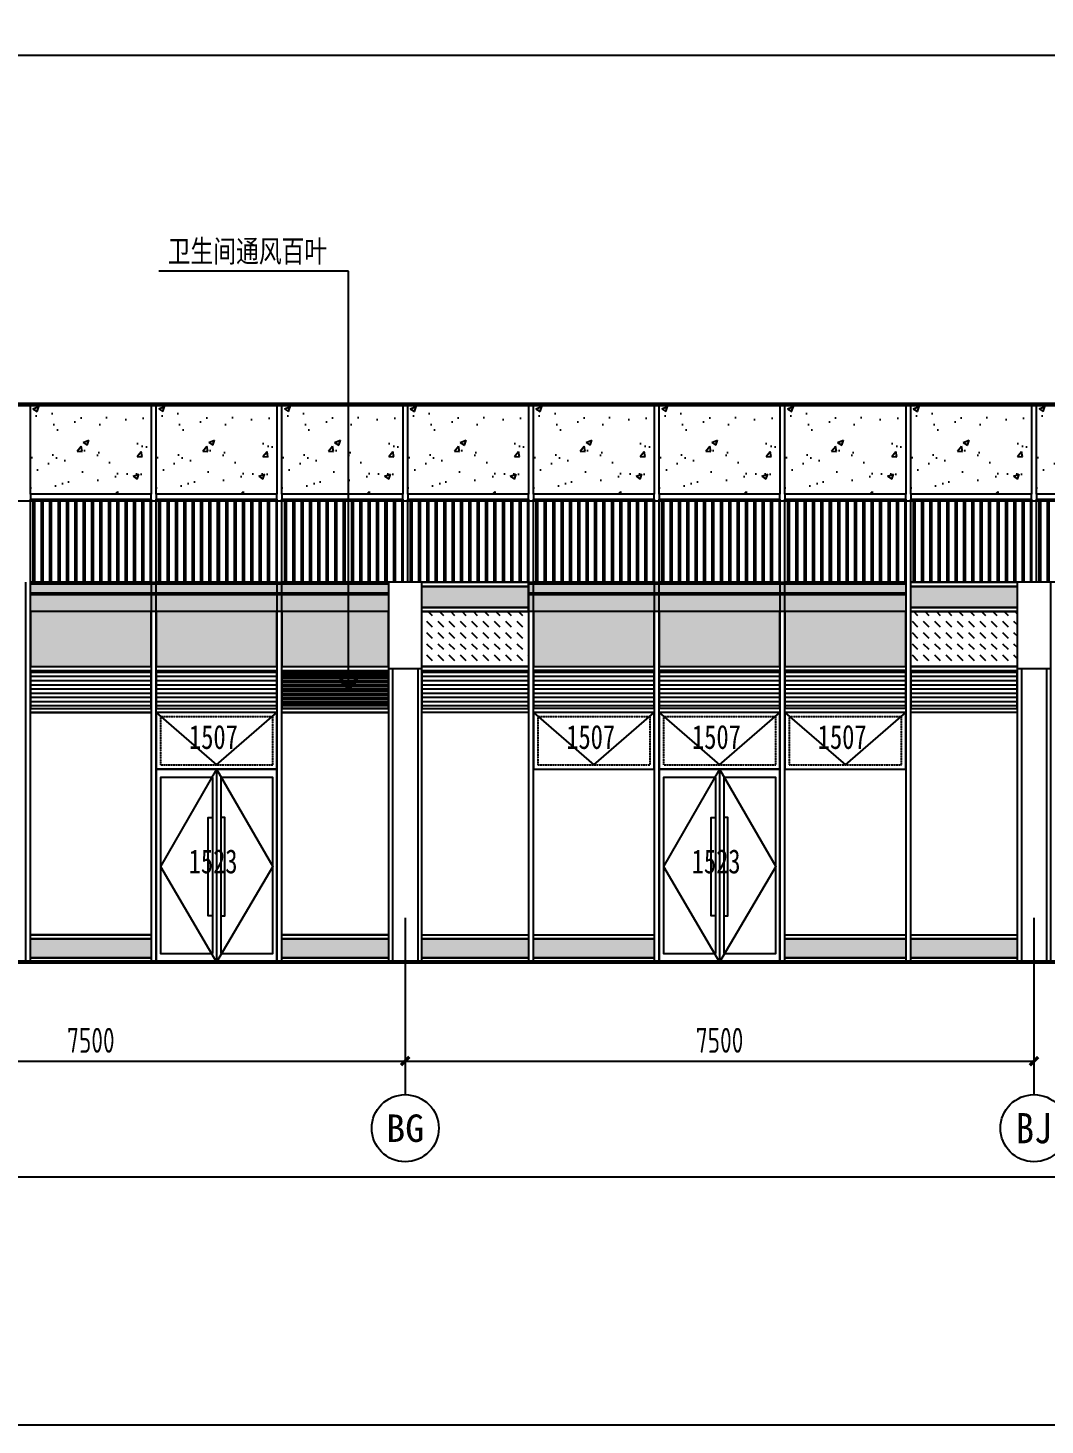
# Model space of a CAD drawing. Extents: x 72637 to 526294, y -245768 to 30884.
# Drawn here: x 144897 to 157029, y -110581 to -93916 of the extents above; entities that cross this region are included whole.
import ezdxf
from ezdxf.enums import TextEntityAlignment as Align
from ezdxf.xclip import XClip

# ---------------------------------------------------------------- set-up
doc = ezdxf.new("R2010")
doc.units = 0
doc.header["$LTSCALE"] = 10
doc.header["$MEASUREMENT"] = 0
doc.header["$XCLIPFRAME"] = 0
doc.linetypes.add('DASH', pattern=[0.35, 0.25, -0.1])
for name, color, linetype in [('$1$05-填充_天正', 26, 'Continuous'), ('01-标注_符号', 200, 'Continuous'), ('01-标注_轴线坐标', 132, 'Continuous'), ('02-TEXT_标注', 130, 'Continuous'), ('02-TEXT_轴号', 7, 'Continuous'), ('05-填充_156', 156, 'Continuous'), ('05-填充_168', 168, 'Continuous'), ('05-填充_18', 18, 'Continuous'), ('A-C_玻璃幕墙', 140, 'Continuous'), ('A-C_门', 150, 'Continuous'), ('AXIS_TEXT', 7, 'Continuous'), ('D-铝板', 181, 'Continuous'), ('E-立面轮廓', 241, 'Continuous')]:
    doc.layers.add(name, color=color, linetype=linetype)
doc.layers.add('04-不打印_辅助线', color=165, linetype='Continuous', plot=False)
doc.layers.add('DIM_MODI', color=6, linetype='Continuous', plot=False)
doc.styles.add('_TCH_AXIS', font='STXIHEI.TTF', dxfattribs={"width": 0.75})
doc.styles.add('_TCH_DIM_T3', font='ROS1', dxfattribs={"width": 0.8, "bigfont": 'JD'})
doc.styles.add('_TCH_LABEL', font='', dxfattribs={"width": 0.75})
doc.styles.add('COMPLEX', font='COMPLEX')
doc.styles.add('logo-3', font='', dxfattribs={"width": 0.8})
doc.styles.get("Standard").update_dxf_attribs({"font": 'STXIHEI.TTF', "width": 0.75})
doc.styles.get('_TCH_LABEL').set_extended_font_data('SimSun')
doc.styles.get('logo-3').set_extended_font_data('SimSun')
doc.dimstyles.new('_TCH_ARCH&&100', dxfattribs={"dimtxt": 297.5, "dimasz": 100, "dimexe": 250, "dimexo": 300, "dimgap": 100, "dimtad": 1, "dimdec": 0, "dimzin": 0, "dimdsep": 46, "dimtxsty": '_TCH_DIM_T3', "dimblk": 'ARCHTICK', "dimcen": 0.09, "dimclrt": 7, "dimazin": 2, "dimtfac": 1, "dimtdec": 0, "dimtix": 1, "dimtmove": 2, "dimatfit": 3, "dimfxl": 0, "dimtolj": 1, "dimtzin": 0, "dimarcsym": 0})
doc.dimstyles.new('副本 ISO-1', dxfattribs={"dimtxt": 2.5, "dimasz": 1.5, "dimexe": 1.25, "dimexo": 0.625, "dimtad": 1, "dimdec": 0, "dimtxsty": 'logo-3', "dimblk": 'ARCHTICK', "dimcen": 2.5, "dimdle": 1, "dimadec": 0, "dimazin": 0, "dimtfac": 1, "dimtdec": 0, "dimtix": 1, "dimtmove": 0, "dimatfit": 3, "dimldrblk": 'AR', "dimfxl": 0, "dimarcsym": 0})

# ---------------------------------------------------------------- blocks, each defined once
blk = doc.blocks.new('jhkuyfuk')
blk.add_lwpolyline([(-200, 0), (200, 0), (200, 4530), (-200, 4530)], close=True)
for points in [[(-200, 3500), (200, 3500)], [(-150, 3500), (-150, 0)], [(150, 3500), (150, 0)]]:
    blk.add_lwpolyline(points)
blk = doc.blocks.new('*U2322')
at = {"layer": 'A-C_玻璃幕墙'}
blk.add_lwpolyline([(-30, 2265), (-30, -2265), (30, -2265), (30, 2265)], dxfattribs=at)
blk = doc.blocks.new('*U2323')
at = {"layer": 'A-C_玻璃幕墙', "color": 0, "linetype": 'ByBlock', "lineweight": -2, "transparency": 16777216}
for p in [(0, 0), (1500, 0), (3000, 0), (4500, 0)]:
    blk.add_blockref('*U2322', p, dxfattribs=at)
blk = doc.blocks.new('*U2324')
at = {"layer": 'A-C_玻璃幕墙'}
blk.add_lwpolyline([(-30, 2265), (-30, -2265), (30, -2265), (30, 2265)], dxfattribs=at)
blk = doc.blocks.new('*U2325')
at = {"layer": 'A-C_玻璃幕墙', "color": 0, "linetype": 'ByBlock', "lineweight": -2, "transparency": 16777216}
for p in [(0, 0), (1500, 0), (3000, 0), (4500, 0)]:
    blk.add_blockref('*U2324', p, dxfattribs=at)
blk = doc.blocks.new('yhtestr')
for points in [[(0, 0), (1440, 0), (1440, 2300), (0, 2300)], [(670, 550), (620, 550), (620, 1725), (670, 1725)], [(770, 550), (820, 550), (820, 1725), (770, 1725)]]:
    blk.add_lwpolyline(points, close=True)
for points in [[(720, 2300), (50, 1138), (720, 0)], [(670, 2200), (50, 2200), (50, 100), (670, 100)], [(670, 2200), (670, 100)], [(720, 2300), (720, 0)], [(720, 2300), (1390, 1138), (720, 0)], [(770, 100), (1390, 100), (1390, 2200), (770, 2200)], [(770, 2200), (770, 100)]]:
    blk.add_lwpolyline(points)
at = {"layer": '04-不打印_辅助线', "width": 0.75}
blk.add_text('1523', height=285.4, dxfattribs=at).set_placement((387, 1058))
blk = doc.blocks.new('*U216')
at = {"layer": '05-填充_168'}
h = blk.add_hatch(color=256, dxfattribs=at)
h.dxf.hatch_style = 1
h.paths.add_polyline_path([(1270, 50), (0, 50), (0, 275), (1270, 275)])
for points in [[(1270, 275), (0, 275), (0, 325), (1270, 325)], [(1270, 50), (0, 50), (0, 275), (1270, 275)], [(1270, 0), (0, 0), (0, 50), (1270, 50)]]:
    blk.add_lwpolyline(points, close=True)
blk = doc.blocks.new('*U218')
at = {"layer": '05-填充_156'}
h = blk.add_hatch(dxfattribs=at)
h.set_pattern_fill('_USER', color=256, scale=50, pattern_type=0)
h.set_pattern_definition([(0, (470, 50), (0, 50), [])])
h.paths.add_polyline_path([(0, 50), (1270, 50), (1270, 500), (0, 500)])
at = {"layer": '05-填充_168'}
h = blk.add_hatch(color=256, dxfattribs=at)
h.dxf.hatch_style = 1
h.paths.add_polyline_path([(1270, 1255), (0, 1255), (0, 1505), (1270, 1505)])
for points in [[(1270, 1505), (0, 1505), (0, 1555), (1270, 1555)], [(1270, 1255), (0, 1255), (0, 1505), (1270, 1505)], [(1270, 1205), (0, 1205), (0, 1255), (1270, 1255)], [(1270, 500), (0, 500), (0, 550), (1270, 550)], [(0, 50), (1270, 50), (1270, 500), (0, 500)], [(1270, 0), (0, 0), (0, 50), (1270, 50)]]:
    blk.add_lwpolyline(points, close=True)
blk = doc.blocks.new('*U219')
at = {"layer": '05-填充_156'}
h = blk.add_hatch(dxfattribs=at)
h.set_pattern_fill('DASH', color=256, scale=100, angle=315)
h.set_pattern_definition([(315, (-155319.49, 99447.835), (134.70384, -3e-14), [95.25, -95.25])])
h.paths.add_polyline_path([(0, 655), (1270, 655), (1270, 0), (0, 0)])
blk.add_lwpolyline([(0, 655), (1270, 655), (1270, 0), (0, 0)], close=True)
blk = doc.blocks.new('*U2306')
at = {"layer": 'A-C_玻璃幕墙'}
for name, p in [('*U218', (-635, 710)), ('*U219', (-635, 1260)), ('*U216', (-635, -2265))]:
    blk.add_blockref(name, p, dxfattribs=at)
blk = doc.blocks.new('*U2307')
at = {"layer": 'A-C_玻璃幕墙', "color": 0, "linetype": 'ByBlock', "lineweight": -2, "transparency": 16777216}
for p in [(0, 0), (5830, 0)]:
    blk.add_blockref('*U2306', p, dxfattribs=at)
blk = doc.blocks.new('*U215')
at = {"layer": '05-填充_156'}
h = blk.add_hatch(dxfattribs=at)
h.set_pattern_fill('_USER', color=256, scale=50, pattern_type=0)
h.set_pattern_definition([(0, (640, 50), (0, 50), [])])
h.paths.add_polyline_path([(0, 50), (1440, 50), (1440, 500), (0, 500)])
at = {"layer": '05-填充_168'}
h = blk.add_hatch(color=256, dxfattribs=at)
h.dxf.hatch_style = 1
h.paths.add_polyline_path([(1440, 1205), (0, 1205), (0, 550), (1440, 550)])
for points in [[(0, 1555), (1440, 1555)], [(1440, 1205), (0, 1205)]]:
    blk.add_lwpolyline(points)
for points in [[(0, 550), (1440, 550), (1440, 1205), (0, 1205)], [(1440, 500), (0, 500), (0, 550), (1440, 550)], [(0, 50), (1440, 50), (1440, 500), (0, 500)], [(1440, 0), (0, 0), (0, 50), (1440, 50)]]:
    blk.add_lwpolyline(points, close=True)
blk = doc.blocks.new('*U2308')
at = {"layer": 'A-C_玻璃幕墙'}
blk.add_blockref('*U215', (-720, -777), dxfattribs=at)
blk = doc.blocks.new('*U2309')
at = {"layer": 'A-C_玻璃幕墙', "color": 0, "linetype": 'ByBlock', "lineweight": -2, "transparency": 16777216}
for p in [(0, 0), (1500, 0), (3000, 0)]:
    blk.add_blockref('*U2308', p, dxfattribs=at)
blk = doc.blocks.new('*U217')
at = {"layer": '05-填充_168'}
h = blk.add_hatch(color=256, dxfattribs=at)
h.dxf.hatch_style = 1
h.paths.add_polyline_path([(1440, 50), (0, 50), (0, 275), (1440, 275)])
for points in [[(1440, 275), (0, 275), (0, 325), (1440, 325)], [(1440, 50), (0, 50), (0, 275), (1440, 275)], [(1440, 0), (0, 0), (0, 50), (1440, 50)]]:
    blk.add_lwpolyline(points, close=True)
blk = doc.blocks.new('*U2310')
at = {"layer": 'A-C_玻璃幕墙'}
blk.add_blockref('*U217', (-720, -163), dxfattribs=at)
blk = doc.blocks.new('*U2311')
at = {"layer": 'A-C_玻璃幕墙', "color": 0, "linetype": 'ByBlock', "lineweight": -2, "transparency": 16777216}
for p in [(0, 0), (3000, 0)]:
    blk.add_blockref('*U2310', p, dxfattribs=at)
blk = doc.blocks.new('*U220')
at = {"layer": '05-填充_18'}
h = blk.add_hatch(color=256, dxfattribs=at)
h.dxf.hatch_style = 1
h.paths.add_polyline_path([(0, 350), (4500, 350), (4500, 0), (0, 0)])
blk.add_lwpolyline([(0, 350), (4500, 350), (4500, 0), (0, 0)], close=True)
for points in [[(4500, 325), (0, 325)], [(0, 225), (4500, 225)], [(4500, 200), (0, 200)]]:
    blk.add_lwpolyline(points)
blk = doc.blocks.new('jsrye')
blk.add_lwpolyline([(0, 0), (1440, 0), (1440, 675), (0, 675)], close=True)
for points in [[(0, 675), (720, 50)], [(720, 50), (1440, 675)]]:
    blk.add_lwpolyline(points)
at = {"linetype": 'DASH'}
blk.add_lwpolyline([(50, 50), (1390, 50), (1390, 625), (50, 625)], close=True, dxfattribs=at)
at = {"layer": '04-不打印_辅助线', "width": 0.75}
blk.add_text('1507', height=285.4, dxfattribs=at).set_placement((391, 242))
blk = doc.blocks.new('*U402')
at = {"layer": '05-填充_18'}
h = blk.add_hatch(color=256, dxfattribs=at)
h.dxf.hatch_style = 1
h.paths.add_polyline_path([(0, 350), (4270, 350), (4270, 0), (0, 0)])
blk.add_lwpolyline([(0, 350), (4270, 350), (4270, 0), (0, 0)], close=True)
for points in [[(4270, 325), (0, 325)], [(0, 225), (4270, 225)], [(4270, 200), (0, 200)]]:
    blk.add_lwpolyline(points)
blk = doc.blocks.new('*U2314')
at = {"layer": 'A-C_玻璃幕墙'}
blk.add_blockref('jsrye', (-720, -337.5), dxfattribs=at)
blk = doc.blocks.new('*U2315')
at = {"layer": 'A-C_玻璃幕墙', "color": 0, "linetype": 'ByBlock', "lineweight": -2, "transparency": 16777216}
for p in [(0, 0), (1500, 0), (3000, 0)]:
    blk.add_blockref('*U2314', p, dxfattribs=at)
blk = doc.blocks.new('*U2231')
at = {"layer": '05-填充_156'}
h = blk.add_hatch(dxfattribs=at)
h.set_pattern_fill('_USER', color=256, scale=50, pattern_type=0)
h.set_pattern_definition([(0, (470, 50), (0, 50), [])])
h.paths.add_polyline_path([(0, 50), (1270, 50), (1270, 500), (0, 500)])
at = {"layer": '05-填充_168'}
h = blk.add_hatch(color=256, dxfattribs=at)
h.dxf.hatch_style = 1
h.paths.add_polyline_path([(1270, 1205), (0, 1205), (0, 550), (1270, 550)])
for points in [[(0, 1555), (1270, 1555)], [(1270, 1205), (0, 1205)]]:
    blk.add_lwpolyline(points)
for points in [[(0, 550), (1270, 550), (1270, 1205), (0, 1205)], [(1270, 500), (0, 500), (0, 550), (1270, 550)], [(0, 50), (1270, 50), (1270, 500), (0, 500)], [(1270, 0), (0, 0), (0, 50), (1270, 50)]]:
    blk.add_lwpolyline(points, close=True)
blk = doc.blocks.new('*U232')
at = {"layer": '05-填充_156'}
h = blk.add_hatch(dxfattribs=at)
h.set_pattern_fill('_USER', color=256, scale=100, angle=90, pattern_type=0)
h.set_pattern_definition([(90, (-240, 940), (-100, 6e-15), [])])
h.paths.add_polyline_path([(0, 990), (1440, 990), (1440, 0), (0, 0)])
h = blk.add_hatch(dxfattribs=at)
h.set_pattern_fill('_USER', color=256, scale=100, angle=90, pattern_type=0)
h.set_pattern_definition([(90, (-220, 940), (-100, 6e-15), [])])
h.paths.add_polyline_path([(0, 990), (1440, 990), (1440, 0), (0, 0)])
for points in [[(1440, 1050), (0, 1050), (0, 2120), (1440, 2120)], [(0, 990), (1440, 990), (1440, 1050), (0, 1050)], [(0, 990), (1440, 990), (1440, 0), (0, 0)]]:
    blk.add_lwpolyline(points, close=True)
blk = doc.blocks.new('jtrsytsa')
at = {"layer": '$1$05-填充_天正'}
h = blk.add_hatch(dxfattribs=at)
h.set_pattern_fill('混凝土', color=256, scale=100)
h.set_pattern_definition([(50, (194347.7, 114335.95), (717.2602, -62.7521), [75, -825]), (355, (194347.7, 114335.95), (-138.7513, 752.1921), [60, -660]), (100.4514, (194407.45, 114330.7), (578.5094, 689.4395), [63.7402, -701.142]), (46.1842, (194347.7, 114535.95), (1067.241, -165.519), [112.5, -1237.5]), (96.6356, (194436.6, 114522.2), (934.6627, 974.118), [95.6103, -1051.713]), (351.1842, (194347.7, 114536), (934.662, 974.1186), [90, -990]), (21, (194447.7, 114485.95), (596.907, -402.6189), [75, -825]), (326, (194447.7, 114485.95), (243.3153, 725.15), [60, -660]), (71.4514, (194497.4, 114452.4), (840.2226, 322.5305), [63.7402, -701.142]), (37.5, (194347.68, 114335.95), (12.15986, 332.89385), [0, -652, 0, -670, 0, -662.5]), (7.5, (194347.68, 114335.95), (263.06954, 394.4117), [0, -382, 0, -637, 0, -252.5]), (327.5, (194124.68, 114335.95), (533.82244, -22.55487), [0, -250, 0, -780, 0, -1035]), (317.5, (194024.68, 114335.95), (583.1862, 100.105), [0, -325, 0, -518, 0, -735])])
h.paths.add_polyline_path([(15330, 0), (16770, 0), (16770, -1070), (15330, -1070)])
h = blk.add_hatch(dxfattribs=at)
h.set_pattern_fill('混凝土', color=256, scale=100)
h.set_pattern_definition([(50, (195847.7, 114335.95), (717.2602, -62.7521), [75, -825]), (355, (195847.7, 114335.95), (-138.7513, 752.1921), [60, -660]), (100.4514, (195907.45, 114330.7), (578.5094, 689.4395), [63.7402, -701.142]), (46.1842, (195847.7, 114535.95), (1067.241, -165.519), [112.5, -1237.5]), (96.6356, (195936.6, 114522.2), (934.6627, 974.118), [95.6103, -1051.713]), (351.1842, (195847.7, 114536), (934.662, 974.1186), [90, -990]), (21, (195947.7, 114485.95), (596.907, -402.6189), [75, -825]), (326, (195947.7, 114485.95), (243.3153, 725.15), [60, -660]), (71.4514, (195997.4, 114452.4), (840.2226, 322.5305), [63.7402, -701.142]), (37.5, (195847.68, 114335.95), (12.15986, 332.89385), [0, -652, 0, -670, 0, -662.5]), (7.5, (195847.68, 114335.95), (263.06954, 394.4117), [0, -382, 0, -637, 0, -252.5]), (327.5, (195624.68, 114335.95), (533.82244, -22.55487), [0, -250, 0, -780, 0, -1035]), (317.5, (195524.68, 114335.95), (583.1862, 100.105), [0, -325, 0, -518, 0, -735])])
h.paths.add_polyline_path([(16830, 0), (18270, 0), (18270, -1070), (16830, -1070)])
h = blk.add_hatch(dxfattribs=at)
h.set_pattern_fill('混凝土', color=256, scale=100)
h.set_pattern_definition([(50, (197347.7, 114335.95), (717.2602, -62.7521), [75, -825]), (355, (197347.7, 114335.95), (-138.7513, 752.1921), [60, -660]), (100.4514, (197407.45, 114330.7), (578.5094, 689.4395), [63.7402, -701.142]), (46.1842, (197347.7, 114535.95), (1067.241, -165.519), [112.5, -1237.5]), (96.6356, (197436.6, 114522.2), (934.6627, 974.118), [95.6103, -1051.713]), (351.1842, (197347.7, 114536), (934.662, 974.1186), [90, -990]), (21, (197447.7, 114485.95), (596.907, -402.6189), [75, -825]), (326, (197447.7, 114485.95), (243.3153, 725.15), [60, -660]), (71.4514, (197497.4, 114452.4), (840.2226, 322.5305), [63.7402, -701.142]), (37.5, (197347.68, 114335.95), (12.15986, 332.89385), [0, -652, 0, -670, 0, -662.5]), (7.5, (197347.68, 114335.95), (263.06954, 394.4117), [0, -382, 0, -637, 0, -252.5]), (327.5, (197124.68, 114335.95), (533.82244, -22.55487), [0, -250, 0, -780, 0, -1035]), (317.5, (197024.68, 114335.95), (583.1862, 100.105), [0, -325, 0, -518, 0, -735])])
h.paths.add_polyline_path([(18330, 0), (19770, 0), (19770, -1070), (18330, -1070)])
h = blk.add_hatch(dxfattribs=at)
h.set_pattern_fill('混凝土', color=256, scale=100)
h.set_pattern_definition([(50, (198847.7, 114335.95), (717.2602, -62.7521), [75, -825]), (355, (198847.7, 114335.95), (-138.7513, 752.1921), [60, -660]), (100.4514, (198907.45, 114330.7), (578.5094, 689.4395), [63.7402, -701.142]), (46.1842, (198847.7, 114535.95), (1067.241, -165.519), [112.5, -1237.5]), (96.6356, (198936.6, 114522.2), (934.6627, 974.118), [95.6103, -1051.713]), (351.1842, (198847.7, 114536), (934.662, 974.1186), [90, -990]), (21, (198947.7, 114485.95), (596.907, -402.6189), [75, -825]), (326, (198947.7, 114485.95), (243.3153, 725.15), [60, -660]), (71.4514, (198997.4, 114452.4), (840.2226, 322.5305), [63.7402, -701.142]), (37.5, (198847.68, 114335.95), (12.15986, 332.89385), [0, -652, 0, -670, 0, -662.5]), (7.5, (198847.68, 114335.95), (263.06954, 394.4117), [0, -382, 0, -637, 0, -252.5]), (327.5, (198624.68, 114335.95), (533.82244, -22.55487), [0, -250, 0, -780, 0, -1035]), (317.5, (198524.68, 114335.95), (583.1862, 100.105), [0, -325, 0, -518, 0, -735])])
h.paths.add_polyline_path([(19830, 0), (21270, 0), (21270, -1070), (19830, -1070)])
h = blk.add_hatch(dxfattribs=at)
h.set_pattern_fill('混凝土', color=256, scale=100)
h.set_pattern_definition([(50, (200347.7, 114335.95), (717.2602, -62.7521), [75, -825]), (355, (200347.7, 114335.95), (-138.7513, 752.1921), [60, -660]), (100.4514, (200407.45, 114330.7), (578.5094, 689.4395), [63.7402, -701.142]), (46.1842, (200347.7, 114535.95), (1067.241, -165.519), [112.5, -1237.5]), (96.6356, (200436.6, 114522.2), (934.6627, 974.118), [95.6103, -1051.713]), (351.1842, (200347.7, 114536), (934.662, 974.1186), [90, -990]), (21, (200447.7, 114485.95), (596.907, -402.6189), [75, -825]), (326, (200447.7, 114485.95), (243.3153, 725.15), [60, -660]), (71.4514, (200497.4, 114452.4), (840.2226, 322.5305), [63.7402, -701.142]), (37.5, (200347.68, 114335.95), (12.15986, 332.89385), [0, -652, 0, -670, 0, -662.5]), (7.5, (200347.68, 114335.95), (263.06954, 394.4117), [0, -382, 0, -637, 0, -252.5]), (327.5, (200124.68, 114335.95), (533.82244, -22.55487), [0, -250, 0, -780, 0, -1035]), (317.5, (200024.68, 114335.95), (583.1862, 100.105), [0, -325, 0, -518, 0, -735])])
h.paths.add_polyline_path([(21330, 0), (22770, 0), (22770, -1070), (21330, -1070)])
h = blk.add_hatch(dxfattribs=at)
h.set_pattern_fill('混凝土', color=256, scale=100)
h.set_pattern_definition([(50, (201847.7, 114335.95), (717.2602, -62.7521), [75, -825]), (355, (201847.7, 114335.95), (-138.7513, 752.1921), [60, -660]), (100.4514, (201907.45, 114330.7), (578.5094, 689.4395), [63.7402, -701.142]), (46.1842, (201847.7, 114535.95), (1067.241, -165.519), [112.5, -1237.5]), (96.6356, (201936.6, 114522.2), (934.6627, 974.118), [95.6103, -1051.713]), (351.1842, (201847.7, 114536), (934.662, 974.1186), [90, -990]), (21, (201947.7, 114485.95), (596.907, -402.6189), [75, -825]), (326, (201947.7, 114485.95), (243.3153, 725.15), [60, -660]), (71.4514, (201997.4, 114452.4), (840.2226, 322.5305), [63.7402, -701.142]), (37.5, (201847.68, 114335.95), (12.15986, 332.89385), [0, -652, 0, -670, 0, -662.5]), (7.5, (201847.68, 114335.95), (263.06954, 394.4117), [0, -382, 0, -637, 0, -252.5]), (327.5, (201624.68, 114335.95), (533.82244, -22.55487), [0, -250, 0, -780, 0, -1035]), (317.5, (201524.68, 114335.95), (583.1862, 100.105), [0, -325, 0, -518, 0, -735])])
h.paths.add_polyline_path([(22830, 0), (24270, 0), (24270, -1070), (22830, -1070)])
h = blk.add_hatch(dxfattribs=at)
h.set_pattern_fill('混凝土', color=256, scale=100)
h.set_pattern_definition([(50, (203347.7, 114335.95), (717.2602, -62.7521), [75, -825]), (355, (203347.7, 114335.95), (-138.7513, 752.1921), [60, -660]), (100.4514, (203407.45, 114330.7), (578.5094, 689.4395), [63.7402, -701.142]), (46.1842, (203347.7, 114535.95), (1067.241, -165.519), [112.5, -1237.5]), (96.6356, (203436.6, 114522.2), (934.6627, 974.118), [95.6103, -1051.713]), (351.1842, (203347.7, 114536), (934.662, 974.1186), [90, -990]), (21, (203447.7, 114485.95), (596.907, -402.6189), [75, -825]), (326, (203447.7, 114485.95), (243.3153, 725.15), [60, -660]), (71.4514, (203497.4, 114452.4), (840.2226, 322.5305), [63.7402, -701.142]), (37.5, (203347.68, 114335.95), (12.15986, 332.89385), [0, -652, 0, -670, 0, -662.5]), (7.5, (203347.68, 114335.95), (263.06954, 394.4117), [0, -382, 0, -637, 0, -252.5]), (327.5, (203124.68, 114335.95), (533.82244, -22.55487), [0, -250, 0, -780, 0, -1035]), (317.5, (203024.68, 114335.95), (583.1862, 100.105), [0, -325, 0, -518, 0, -735])])
h.paths.add_polyline_path([(24330, 0), (25770, 0), (25770, -1070), (24330, -1070)])
h = blk.add_hatch(dxfattribs=at)
h.set_pattern_fill('混凝土', color=256, scale=100)
h.set_pattern_definition([(50, (204847.7, 114335.95), (717.2602, -62.7521), [75, -825]), (355, (204847.7, 114335.95), (-138.7513, 752.1921), [60, -660]), (100.4514, (204907.45, 114330.7), (578.5094, 689.4395), [63.7402, -701.142]), (46.1842, (204847.7, 114535.95), (1067.241, -165.519), [112.5, -1237.5]), (96.6356, (204936.6, 114522.2), (934.6627, 974.118), [95.6103, -1051.713]), (351.1842, (204847.7, 114536), (934.662, 974.1186), [90, -990]), (21, (204947.7, 114485.95), (596.907, -402.6189), [75, -825]), (326, (204947.7, 114485.95), (243.3153, 725.15), [60, -660]), (71.4514, (204997.4, 114452.4), (840.2226, 322.5305), [63.7402, -701.142]), (37.5, (204847.68, 114335.95), (12.15986, 332.89385), [0, -652, 0, -670, 0, -662.5]), (7.5, (204847.68, 114335.95), (263.06954, 394.4117), [0, -382, 0, -637, 0, -252.5]), (327.5, (204624.68, 114335.95), (533.82244, -22.55487), [0, -250, 0, -780, 0, -1035]), (317.5, (204524.68, 114335.95), (583.1862, 100.105), [0, -325, 0, -518, 0, -735])])
h.paths.add_polyline_path([(25830, 0), (27270, 0), (27270, -1070), (25830, -1070)])
h = blk.add_hatch(dxfattribs=at)
h.set_pattern_fill('混凝土', color=256, scale=100)
h.set_pattern_definition([(50, (206347.7, 114335.95), (717.2602, -62.7521), [75, -825]), (355, (206347.7, 114335.95), (-138.7513, 752.1921), [60, -660]), (100.4514, (206407.45, 114330.7), (578.5094, 689.4395), [63.7402, -701.142]), (46.1842, (206347.7, 114535.95), (1067.241, -165.519), [112.5, -1237.5]), (96.6356, (206436.6, 114522.2), (934.6627, 974.118), [95.6103, -1051.713]), (351.1842, (206347.7, 114536), (934.662, 974.1186), [90, -990]), (21, (206447.7, 114485.95), (596.907, -402.6189), [75, -825]), (326, (206447.7, 114485.95), (243.3153, 725.15), [60, -660]), (71.4514, (206497.4, 114452.4), (840.2226, 322.5305), [63.7402, -701.142]), (37.5, (206347.68, 114335.95), (12.15986, 332.89385), [0, -652, 0, -670, 0, -662.5]), (7.5, (206347.68, 114335.95), (263.06954, 394.4117), [0, -382, 0, -637, 0, -252.5]), (327.5, (206124.68, 114335.95), (533.82244, -22.55487), [0, -250, 0, -780, 0, -1035]), (317.5, (206024.68, 114335.95), (583.1862, 100.105), [0, -325, 0, -518, 0, -735])])
h.paths.add_polyline_path([(27330, 0), (28770, 0), (28770, -1070), (27330, -1070)])
at = {"layer": 'A-C_玻璃幕墙'}
for points in [[(0, -6650), (33270, -6650), (33270, 0), (0, 0)], [(15330, -3675), (16770, -3675), (16770, -6325), (15330, -6325)], [(18330, -3675), (19600, -3675), (19600, -6325), (18330, -6325)]]:
    blk.add_lwpolyline(points, close=True, dxfattribs=at)
for name, p in [('*U232', (15330, -2120)), ('*U232', (16830, -2120)), ('*U232', (18330, -2120)), ('*U232', (19830, -2120)), ('*U232', (21330, -2120)), ('*U232', (22830, -2120)), ('*U232', (24330, -2120)), ('*U232', (25830, -2120)), ('*U232', (27330, -2120)), ('*U2323', (13800, -4385)), ('*U215', (15330, -3675)), ('*U215', (16830, -3675)), ('*U2231', (18330, -3675)), ('jhkuyfuk', (19800, -6650)), ('*U2307', (20635, -4385)), ('*U2325', (21300, -4385)), ('*U2309', (22050, -2897)), ('jhkuyfuk', (27300, -6650)), ('jsrye', (16830, -4350)), ('*U2315', (22050, -4012)), ('*U217', (15330, -6650)), ('*U216', (18330, -6650)), ('*U2311', (22050, -6487))]:
    blk.add_blockref(name, p, dxfattribs=at)
at = {"layer": 'A-C_门'}
for p in [(16830, -6650), (22830, -6650)]:
    blk.add_blockref('yhtestr', p, dxfattribs=at)
at = {"layer": 'D-铝板'}
for name, p in [('*U402', (15330, -2470)), ('*U220', (21270, -2470))]:
    blk.add_blockref(name, p, dxfattribs=at)
blk = doc.blocks.new('_ArchTick')
at = {"color": 0, "linetype": 'ByBlock', "const_width": 0.4}
blk.add_lwpolyline([(-0.5, -0.5), (0.5, 0.5)], dxfattribs=at)
blk = doc.blocks.new('*X11')
at = {"color": 0}
for p, q in [((-1012.312, 1692.723), (-1012.284, 1692.723)), ((-1012.312, 1692.722), (-1012.312, 1692.723)), ((-1012.311, 1692.724), (-1012.285, 1692.724)), ((-1012.311, 1692.721), (-1012.311, 1692.724)), ((-1012.311, 1692.722), (-1012.283, 1692.722)), ((-1012.31, 1692.725), (-1012.286, 1692.725)), ((-1012.31, 1692.72), (-1012.31, 1692.725)), ((-1012.31, 1692.721), (-1012.282, 1692.721)), ((-1012.309, 1692.726), (-1012.287, 1692.726)), ((-1012.309, 1692.719), (-1012.309, 1692.726)), ((-1012.309, 1692.72), (-1012.281, 1692.72)), ((-1012.308, 1692.727), (-1012.288, 1692.727)), ((-1012.308, 1692.718), (-1012.308, 1692.727)), ((-1012.308, 1692.719), (-1012.28, 1692.719)), ((-1012.307, 1692.728), (-1012.289, 1692.728)), ((-1012.307, 1692.717), (-1012.307, 1692.728)), ((-1012.307, 1692.718), (-1012.279, 1692.718)), ((-1012.306, 1692.729), (-1012.29, 1692.729)), ((-1012.306, 1692.716), (-1012.306, 1692.729)), ((-1012.306, 1692.717), (-1012.278, 1692.717)), ((-1012.305, 1692.73), (-1012.291, 1692.73)), ((-1012.305, 1692.715), (-1012.305, 1692.73)), ((-1012.305, 1692.716), (-1012.277, 1692.716)), ((-1012.304, 1692.731), (-1012.292, 1692.731)), ((-1012.304, 1692.714), (-1012.304, 1692.731)), ((-1012.304, 1692.715), (-1012.276, 1692.715)), ((-1012.303, 1692.732), (-1012.293, 1692.732)), ((-1012.303, 1692.713), (-1012.303, 1692.732)), ((-1012.303, 1692.714), (-1012.275, 1692.714)), ((-1012.302, 1692.733), (-1012.294, 1692.733)), ((-1012.302, 1692.712), (-1012.302, 1692.733)), ((-1012.302, 1692.713), (-1012.274, 1692.713)), ((-1012.301, 1692.734), (-1012.295, 1692.734)), ((-1012.301, 1692.711), (-1012.301, 1692.734)), ((-1012.301, 1692.712), (-1012.273, 1692.712)), ((-1012.3, 1692.735), (-1012.296, 1692.735)), ((-1012.3, 1692.71), (-1012.3, 1692.735)), ((-1012.3, 1692.711), (-1012.272, 1692.711)), ((-1012.299, 1692.736), (-1012.297, 1692.736)), ((-1012.299, 1692.709), (-1012.299, 1692.736)), ((-1012.299, 1692.71), (-1012.271, 1692.71)), ((-1012.298, 1692.708), (-1012.298, 1692.736)), ((-1012.298, 1692.709), (-1012.27, 1692.709)), ((-1012.297, 1692.707), (-1012.297, 1692.735)), ((-1012.297, 1692.708), (-1012.269, 1692.708)), ((-1012.296, 1692.706), (-1012.296, 1692.734)), ((-1012.296, 1692.707), (-1012.268, 1692.707)), ((-1012.295, 1692.705), (-1012.295, 1692.733)), ((-1012.295, 1692.706), (-1012.267, 1692.706)), ((-1012.294, 1692.704), (-1012.294, 1692.732)), ((-1012.294, 1692.705), (-1012.266, 1692.705)), ((-1012.293, 1692.703), (-1012.293, 1692.731)), ((-1012.293, 1692.704), (-1012.265, 1692.704)), ((-1012.292, 1692.702), (-1012.292, 1692.73)), ((-1012.292, 1692.703), (-1012.264, 1692.703)), ((-1012.291, 1692.701), (-1012.291, 1692.729)), ((-1012.291, 1692.702), (-1012.263, 1692.702)), ((-1012.29, 1692.7), (-1012.29, 1692.728)), ((-1012.29, 1692.701), (-1012.262, 1692.701)), ((-1012.289, 1692.699), (-1012.289, 1692.727)), ((-1012.289, 1692.7), (-1012.261, 1692.7)), ((-1012.288, 1692.698), (-1012.288, 1692.726)), ((-1012.288, 1692.699), (-1012.26, 1692.699)), ((-1012.287, 1692.697), (-1012.287, 1692.725)), ((-1012.287, 1692.698), (-1012.259, 1692.698)), ((-1012.287, 1692.643), (-1012.258, 1692.643)), ((-1012.287, 1692.614), (-1012.287, 1692.643)), ((-1012.286, 1692.696), (-1012.286, 1692.724)), ((-1012.286, 1692.697), (-1012.258, 1692.697)), ((-1012.286, 1692.644), (-1012.257, 1692.644)), ((-1012.286, 1692.615), (-1012.286, 1692.644)), ((-1012.285, 1692.695), (-1012.285, 1692.723)), ((-1012.285, 1692.696), (-1012.257, 1692.696)), ((-1012.285, 1692.645), (-1012.256, 1692.645)), ((-1012.285, 1692.616), (-1012.285, 1692.645)), ((-1012.284, 1692.694), (-1012.284, 1692.722)), ((-1012.284, 1692.695), (-1012.256, 1692.695)), ((-1012.284, 1692.646), (-1012.255, 1692.646)), ((-1012.284, 1692.617), (-1012.284, 1692.646)), ((-1012.283, 1692.693), (-1012.283, 1692.721)), ((-1012.283, 1692.694), (-1012.255, 1692.694)), ((-1012.283, 1692.647), (-1012.254, 1692.647)), ((-1012.283, 1692.618), (-1012.283, 1692.647)), ((-1012.282, 1692.692), (-1012.282, 1692.72)), ((-1012.282, 1692.693), (-1012.254, 1692.693)), ((-1012.282, 1692.648), (-1012.253, 1692.648)), ((-1012.282, 1692.619), (-1012.282, 1692.648)), ((-1012.281, 1692.691), (-1012.281, 1692.719)), ((-1012.281, 1692.692), (-1012.253, 1692.692)), ((-1012.281, 1692.649), (-1012.252, 1692.649)), ((-1012.281, 1692.62), (-1012.281, 1692.649)), ((-1012.28, 1692.69), (-1012.28, 1692.718)), ((-1012.28, 1692.691), (-1012.252, 1692.691)), ((-1012.28, 1692.65), (-1012.251, 1692.65)), ((-1012.28, 1692.621), (-1012.28, 1692.65)), ((-1012.279, 1692.689), (-1012.279, 1692.717)), ((-1012.279, 1692.69), (-1012.251, 1692.69)), ((-1012.279, 1692.651), (-1012.25, 1692.651)), ((-1012.279, 1692.622), (-1012.279, 1692.651)), ((-1012.278, 1692.688), (-1012.278, 1692.716)), ((-1012.278, 1692.689), (-1012.25, 1692.689)), ((-1012.278, 1692.652), (-1012.249, 1692.652)), ((-1012.278, 1692.623), (-1012.278, 1692.652)), ((-1012.277, 1692.687), (-1012.277, 1692.715)), ((-1012.277, 1692.688), (-1012.249, 1692.688)), ((-1012.277, 1692.653), (-1012.248, 1692.653)), ((-1012.277, 1692.624), (-1012.277, 1692.653)), ((-1012.276, 1692.686), (-1012.276, 1692.714)), ((-1012.276, 1692.687), (-1012.248, 1692.687)), ((-1012.276, 1692.654), (-1012.247, 1692.654)), ((-1012.276, 1692.625), (-1012.276, 1692.654)), ((-1012.275, 1692.685), (-1012.275, 1692.713)), ((-1012.275, 1692.686), (-1012.247, 1692.686)), ((-1012.275, 1692.655), (-1012.246, 1692.655)), ((-1012.275, 1692.626), (-1012.275, 1692.655)), ((-1012.274, 1692.684), (-1012.274, 1692.712)), ((-1012.274, 1692.685), (-1012.246, 1692.685)), ((-1012.274, 1692.656), (-1012.245, 1692.656)), ((-1012.274, 1692.627), (-1012.274, 1692.656)), ((-1012.273, 1692.683), (-1012.273, 1692.711)), ((-1012.273, 1692.684), (-1012.245, 1692.684)), ((-1012.273, 1692.657), (-1012.244, 1692.657)), ((-1012.273, 1692.628), (-1012.273, 1692.657)), ((-1012.272, 1692.682), (-1012.272, 1692.71)), ((-1012.272, 1692.683), (-1012.244, 1692.683)), ((-1012.272, 1692.658), (-1012.243, 1692.658)), ((-1012.272, 1692.629), (-1012.272, 1692.658)), ((-1012.271, 1692.681), (-1012.271, 1692.709)), ((-1012.271, 1692.682), (-1012.243, 1692.682)), ((-1012.271, 1692.659), (-1012.242, 1692.659)), ((-1012.271, 1692.63), (-1012.271, 1692.659)), ((-1012.27, 1692.68), (-1012.27, 1692.708)), ((-1012.27, 1692.681), (-1012.242, 1692.681)), ((-1012.27, 1692.66), (-1012.241, 1692.66)), ((-1012.27, 1692.631), (-1012.27, 1692.66)), ((-1012.269, 1692.679), (-1012.269, 1692.707)), ((-1012.269, 1692.68), (-1012.241, 1692.68)), ((-1012.269, 1692.661), (-1012.24, 1692.661)), ((-1012.269, 1692.632), (-1012.269, 1692.661)), ((-1012.268, 1692.678), (-1012.268, 1692.706)), ((-1012.268, 1692.679), (-1012.24, 1692.679)), ((-1012.268, 1692.662), (-1012.239, 1692.662)), ((-1012.268, 1692.633), (-1012.268, 1692.662)), ((-1012.267, 1692.677), (-1012.267, 1692.705)), ((-1012.267, 1692.678), (-1012.239, 1692.678)), ((-1012.267, 1692.663), (-1012.238, 1692.663)), ((-1012.267, 1692.634), (-1012.267, 1692.663)), ((-1012.266, 1692.676), (-1012.266, 1692.704)), ((-1012.266, 1692.677), (-1012.238, 1692.677)), ((-1012.266, 1692.664), (-1012.237, 1692.664)), ((-1012.266, 1692.635), (-1012.266, 1692.664)), ((-1012.265, 1692.675), (-1012.265, 1692.703)), ((-1012.265, 1692.676), (-1012.237, 1692.676)), ((-1012.265, 1692.665), (-1012.236, 1692.665)), ((-1012.265, 1692.636), (-1012.265, 1692.665)), ((-1012.264, 1692.674), (-1012.264, 1692.702)), ((-1012.264, 1692.675), (-1012.236, 1692.675)), ((-1012.264, 1692.666), (-1012.235, 1692.666)), ((-1012.264, 1692.637), (-1012.264, 1692.666)), ((-1012.263, 1692.673), (-1012.263, 1692.701)), ((-1012.263, 1692.674), (-1012.235, 1692.674)), ((-1012.263, 1692.667), (-1012.234, 1692.667)), ((-1012.263, 1692.638), (-1012.263, 1692.667)), ((-1012.262, 1692.672), (-1012.262, 1692.7)), ((-1012.262, 1692.673), (-1012.234, 1692.673)), ((-1012.262, 1692.668), (-1012.233, 1692.668)), ((-1012.262, 1692.639), (-1012.262, 1692.668)), ((-1012.261, 1692.671), (-1012.261, 1692.699)), ((-1012.261, 1692.672), (-1012.233, 1692.672)), ((-1012.261, 1692.669), (-1012.232, 1692.669)), ((-1012.261, 1692.64), (-1012.261, 1692.669)), ((-1012.26, 1692.67), (-1012.26, 1692.698)), ((-1012.26, 1692.671), (-1012.232, 1692.671)), ((-1012.26, 1692.67), (-1012.231, 1692.67)), ((-1012.26, 1692.641), (-1012.26, 1692.67)), ((-1012.259, 1692.642), (-1012.259, 1692.697)), ((-1012.258, 1692.643), (-1012.258, 1692.696)), ((-1012.257, 1692.644), (-1012.257, 1692.695)), ((-1012.256, 1692.645), (-1012.256, 1692.694)), ((-1012.255, 1692.646), (-1012.255, 1692.693)), ((-1012.254, 1692.647), (-1012.254, 1692.692)), ((-1012.253, 1692.648), (-1012.253, 1692.691)), ((-1012.252, 1692.649), (-1012.252, 1692.69)), ((-1012.251, 1692.65), (-1012.251, 1692.689)), ((-1012.25, 1692.651), (-1012.25, 1692.688)), ((-1012.249, 1692.652), (-1012.249, 1692.687)), ((-1012.248, 1692.653), (-1012.248, 1692.686)), ((-1012.247, 1692.654), (-1012.247, 1692.685)), ((-1012.246, 1692.655), (-1012.246, 1692.684)), ((-1012.245, 1692.656), (-1012.245, 1692.683)), ((-1012.244, 1692.657), (-1012.244, 1692.682)), ((-1012.243, 1692.658), (-1012.243, 1692.681)), ((-1012.242, 1692.659), (-1012.242, 1692.68)), ((-1012.241, 1692.66), (-1012.241, 1692.679)), ((-1012.24, 1692.661), (-1012.24, 1692.678)), ((-1012.239, 1692.662), (-1012.239, 1692.677)), ((-1012.238, 1692.663), (-1012.238, 1692.676)), ((-1012.237, 1692.664), (-1012.237, 1692.675)), ((-1012.236, 1692.665), (-1012.236, 1692.674)), ((-1012.235, 1692.666), (-1012.235, 1692.673)), ((-1012.234, 1692.667), (-1012.234, 1692.672)), ((-1012.233, 1692.668), (-1012.233, 1692.671)), ((-1012.232, 1692.669), (-1012.232, 1692.67)), ((-1012.312, 1692.618), (-1012.283, 1692.618)), ((-1012.312, 1692.617), (-1012.312, 1692.618)), ((-1012.311, 1692.619), (-1012.282, 1692.619)), ((-1012.311, 1692.616), (-1012.311, 1692.619)), ((-1012.311, 1692.617), (-1012.284, 1692.617)), ((-1012.31, 1692.62), (-1012.281, 1692.62)), ((-1012.31, 1692.615), (-1012.31, 1692.62)), ((-1012.31, 1692.616), (-1012.285, 1692.616)), ((-1012.309, 1692.621), (-1012.28, 1692.621)), ((-1012.309, 1692.614), (-1012.309, 1692.621)), ((-1012.309, 1692.615), (-1012.286, 1692.615)), ((-1012.308, 1692.622), (-1012.279, 1692.622)), ((-1012.308, 1692.613), (-1012.308, 1692.622)), ((-1012.308, 1692.614), (-1012.287, 1692.614)), ((-1012.307, 1692.623), (-1012.278, 1692.623)), ((-1012.307, 1692.612), (-1012.307, 1692.623)), ((-1012.307, 1692.613), (-1012.288, 1692.613)), ((-1012.306, 1692.624), (-1012.277, 1692.624)), ((-1012.306, 1692.611), (-1012.306, 1692.624)), ((-1012.306, 1692.612), (-1012.289, 1692.612)), ((-1012.305, 1692.625), (-1012.276, 1692.625)), ((-1012.305, 1692.61), (-1012.305, 1692.625)), ((-1012.305, 1692.611), (-1012.29, 1692.611)), ((-1012.304, 1692.626), (-1012.275, 1692.626)), ((-1012.304, 1692.609), (-1012.304, 1692.626)), ((-1012.304, 1692.61), (-1012.291, 1692.61)), ((-1012.303, 1692.627), (-1012.274, 1692.627)), ((-1012.303, 1692.608), (-1012.303, 1692.627)), ((-1012.303, 1692.609), (-1012.292, 1692.609)), ((-1012.302, 1692.628), (-1012.273, 1692.628)), ((-1012.302, 1692.607), (-1012.302, 1692.628)), ((-1012.302, 1692.608), (-1012.293, 1692.608)), ((-1012.301, 1692.629), (-1012.272, 1692.629)), ((-1012.301, 1692.606), (-1012.301, 1692.629)), ((-1012.301, 1692.607), (-1012.294, 1692.607)), ((-1012.3, 1692.63), (-1012.271, 1692.63)), ((-1012.3, 1692.605), (-1012.3, 1692.63)), ((-1012.3, 1692.606), (-1012.295, 1692.606)), ((-1012.299, 1692.631), (-1012.27, 1692.631)), ((-1012.299, 1692.604), (-1012.299, 1692.631)), ((-1012.299, 1692.605), (-1012.296, 1692.605)), ((-1012.298, 1692.632), (-1012.269, 1692.632)), ((-1012.298, 1692.603), (-1012.298, 1692.632)), ((-1012.298, 1692.604), (-1012.297, 1692.604)), ((-1012.297, 1692.633), (-1012.268, 1692.633)), ((-1012.297, 1692.604), (-1012.297, 1692.633)), ((-1012.296, 1692.634), (-1012.267, 1692.634)), ((-1012.296, 1692.605), (-1012.296, 1692.634)), ((-1012.295, 1692.635), (-1012.266, 1692.635)), ((-1012.295, 1692.606), (-1012.295, 1692.635)), ((-1012.294, 1692.636), (-1012.265, 1692.636)), ((-1012.294, 1692.607), (-1012.294, 1692.636)), ((-1012.293, 1692.637), (-1012.264, 1692.637)), ((-1012.293, 1692.608), (-1012.293, 1692.637)), ((-1012.292, 1692.638), (-1012.263, 1692.638)), ((-1012.292, 1692.609), (-1012.292, 1692.638)), ((-1012.291, 1692.639), (-1012.262, 1692.639)), ((-1012.291, 1692.61), (-1012.291, 1692.639)), ((-1012.29, 1692.64), (-1012.261, 1692.64)), ((-1012.29, 1692.611), (-1012.29, 1692.64)), ((-1012.289, 1692.641), (-1012.26, 1692.641)), ((-1012.289, 1692.612), (-1012.289, 1692.641)), ((-1012.288, 1692.642), (-1012.259, 1692.642)), ((-1012.288, 1692.613), (-1012.288, 1692.642))]:
    blk.add_line(p, q, dxfattribs=at)
blk = doc.blocks.new('A-ARROW')
blk.add_lwpolyline([(0.081, 0.052), (0.067, 0.067), (0, 0), (0.067, -0.067), (0.081, -0.052), (0.028, 0)], close=True)
at = {"rotation": 180}
blk.add_blockref('*X11', (-1012.231, 1692.67), dxfattribs=at)
blk = doc.blocks.new('AR')
at = {"xscale": -21.59999999986031, "yscale": 21.59999999999127, "zscale": 21.6, "rotation": 359.9999997162888}
blk.add_blockref('A-ARROW', (0, 0), dxfattribs=at)
blk = doc.blocks.new('*U2252')
at = {"layer": 'A-C_玻璃幕墙'}
blk.add_line((-635, 0), (635, 0), dxfattribs=at)
blk = doc.blocks.new('*U2253')
at = {"layer": 'A-C_玻璃幕墙', "color": 0, "linetype": 'ByBlock', "lineweight": -2, "transparency": 16777216}
for p in [(0, 0), (0, -50), (0, -100), (0, -150), (0, -200), (0, -250), (0, -300), (0, -350)]:
    blk.add_blockref('*U2252', p, dxfattribs=at)
blk = doc.blocks.new('_AXISO')
blk.add_circle((0, 0), 0.5)
at = {"layer": 'AXIS_TEXT', "style": 'COMPLEX', "width": 1.041667}
blk.add_attdef('A', text='', height=0.56, dxfattribs=at).set_placement((-0.25, -0.28), (0.25, -0.28), align=Align.FIT)
blk = doc.blocks.new('*D2497')
at = {"layer": '01-标注_轴线坐标', "color": 0, "lineweight": -2, "transparency": 16777216}
for p, q in [((141897, -105329), (141897, -106490)), ((149397, -105329), (149397, -106490)), ((141897, -106240), (149397, -106240))]:
    blk.add_line(p, q, dxfattribs=at)
at = {"layer": 'Defpoints', "color": 0, "transparency": 16777216}
for p in [(141897, -105029), (149397, -105029), (149397, -106240)]:
    blk.add_point(p, dxfattribs=at)
at = {"layer": '01-标注_轴线坐标', "color": 0, "lineweight": -2, "transparency": 16777216, "xscale": 100, "yscale": 100, "zscale": 100, "rotation": 180}
blk.add_blockref('_ArchTick', (141897, -106240), dxfattribs=at)
at = {"layer": '01-标注_轴线坐标', "color": 0, "lineweight": -2, "transparency": 16777216, "xscale": 100, "yscale": 100, "zscale": 100}
blk.add_blockref('_ArchTick', (149397, -106240), dxfattribs=at)
at = {"layer": '01-标注_轴线坐标', "color": 7, "transparency": 16777216, "insert": (145647, -105992), "char_height": 297.5, "attachment_point": 5, "style": '_TCH_DIM_T3'}
blk.add_mtext('\\A1;7500', dxfattribs=at)
blk = doc.blocks.new('*D2498')
at = {"layer": '01-标注_轴线坐标', "color": 0, "lineweight": -2, "transparency": 16777216}
for p, q in [((149397, -105329), (149397, -106490)), ((156897, -105329), (156897, -106490)), ((149397, -106240), (156897, -106240))]:
    blk.add_line(p, q, dxfattribs=at)
at = {"layer": 'Defpoints', "color": 0, "transparency": 16777216}
for p in [(149397, -105029), (156897, -105029), (156897, -106240)]:
    blk.add_point(p, dxfattribs=at)
at = {"layer": '01-标注_轴线坐标', "color": 0, "lineweight": -2, "transparency": 16777216, "xscale": 100, "yscale": 100, "zscale": 100, "rotation": 180}
blk.add_blockref('_ArchTick', (149397, -106240), dxfattribs=at)
at = {"layer": '01-标注_轴线坐标', "color": 0, "lineweight": -2, "transparency": 16777216, "xscale": 100, "yscale": 100, "zscale": 100}
blk.add_blockref('_ArchTick', (156897, -106240), dxfattribs=at)
at = {"layer": '01-标注_轴线坐标', "color": 7, "transparency": 16777216, "insert": (153147, -105992), "char_height": 297.5, "attachment_point": 5, "style": '_TCH_DIM_T3'}
blk.add_mtext('\\A1;7500', dxfattribs=at)

msp = doc.modelspace()

# ---------------------------------------------------------------- linework, layer by layer
at = {"layer": '01-标注_符号'}
msp.add_line((148721.6, -96817.1), (146458.6, -96817.1), dxfattribs=at)
at = {"layer": '01-标注_轴线坐标'}
for p, q in [((149397.2, -104530.9), (149397.2, -106640.3)), ((156897.2, -104530.9), (156897.2, -106640.3))]:
    msp.add_line(p, q, dxfattribs=at)
at = {"layer": '04-不打印_辅助线'}
for points in [[(118747.5, -86708.1), (276006.9, -86708.1), (276006.9, -110581.4), (118747.5, -110581.4)], [(121958, -94242.8), (483151.6, -94242.8), (483151.6, -107623.6), (121958, -107623.6)]]:
    msp.add_lwpolyline(points, close=True, dxfattribs=at)
msp.add_lwpolyline([(86875.4, -99558), (483716.9, -99558)], dxfattribs=at)
at = {"layer": 'A-C_玻璃幕墙'}
msp.add_lwpolyline([(144282.6, -105058), (144282.6, -104733), (140732.6, -102958), (138782.6, -102958), (134882.6, -101008), (132932.6, -101008), (129932.6, -99508), (129597.2, -99508), (129597.2, -98408), (163039.2, -98408), (163039.2, -105058), (144282.6, -105058)], dxfattribs=at)
at = {"layer": 'DIM_MODI'}
msp.add_lwpolyline([(147927.2, -101583), (149197.2, -101583), (149197.2, -102033), (147927.2, -102033)], close=True, dxfattribs=at)
at = {"layer": 'E-立面轮廓', "const_width": 50}
for points in [[(163039.2, -105058), (163039.2, -98408), (129597.2, -98408), (129597.2, -99508)], [(144297.2, -105058), (169263.1, -105058)]]:
    msp.add_lwpolyline(points, dxfattribs=at)

# ---------------------------------------------------------------- block references
at = {"layer": '01-标注_轴线坐标'}
ref = msp.add_blockref('_AXISO', (149397.2, -107040.3), dxfattribs=dict(at, xscale=800, yscale=800, zscale=800))
ref.add_attrib('A', 'BG', dxfattribs={"layer": '02-TEXT_轴号', "height": 327.03, "style": '_TCH_AXIS', "width": 0.956141}).set_placement((149169.9, -107203.8), (149624.5, -107203.8), align=Align.FIT)
ref = msp.add_blockref('_AXISO', (156897.2, -107040.3), dxfattribs=dict(at, xscale=800, yscale=800, zscale=800))
ref.add_attrib('A', 'BJ', dxfattribs={"layer": '02-TEXT_轴号', "height": 359.35, "style": '_TCH_AXIS', "width": 1.127279}).set_placement((156682.4, -107219.9), (157111.9, -107219.9), align=Align.FIT)
at = {"layer": 'A-C_玻璃幕墙'}
ref = msp.add_blockref('jtrsytsa', (129597.2, -98408), dxfattribs=at)
XClip(ref).set_block_clipping_path([(14685.4101947374, -6649.9999999965), (14685.4101947374, -6324.9999990528), (11135.4101966247, -4549.9999999963), (9185.4101966247, -4549.9999999963), (5285.4101966247, -2599.9999999962), (3335.4101966246, -2599.9999999962), (335.4101966249, -1099.999999996), (0, -1099.999999996), (0, 0), (33441.9999999997, 0), (33441.9999999997, -6649.9999999965)])
msp.add_blockref('*U2253', (148562.2, -101623), dxfattribs=at)

# ---------------------------------------------------------------- texts
at = {"layer": '02-TEXT_标注', "style": '_TCH_LABEL', "width": 0.75}
msp.add_text('卫生间通风百叶', height=265.82, dxfattribs=at).set_placement((146563.6, -96712.1))

# ---------------------------------------------------------------- dimensions: what is measured, and where the dimension line sits
at = {"layer": '01-标注_轴线坐标'}
for p1, p2, picture, middle in [((141897.2, -105029.3), (149397.2, -105029.3), '*D2497', (145647.2, -105991.5)), ((149397.2, -105029.3), (156897.2, -105029.3), '*D2498', (153147.2, -105991.5))]:
    dim = msp.add_aligned_dim(p1=p1, p2=p2, distance=-1211, dimstyle='_TCH_ARCH&&100', dxfattribs=at)
    dim.commit()
    dim.dimension.update_dxf_attribs({"geometry": picture, "text_midpoint": middle})

# ---------------------------------------------------------------- leaders
at = {"layer": '01-标注_符号'}
msp.add_leader([(148721.6, -101812), (148721.6, -96817.1)], dimstyle='副本 ISO-1', override={"dimasz": 75, "dimtad": 0}, dxfattribs=at)

doc.saveas('drawing.dxf')
